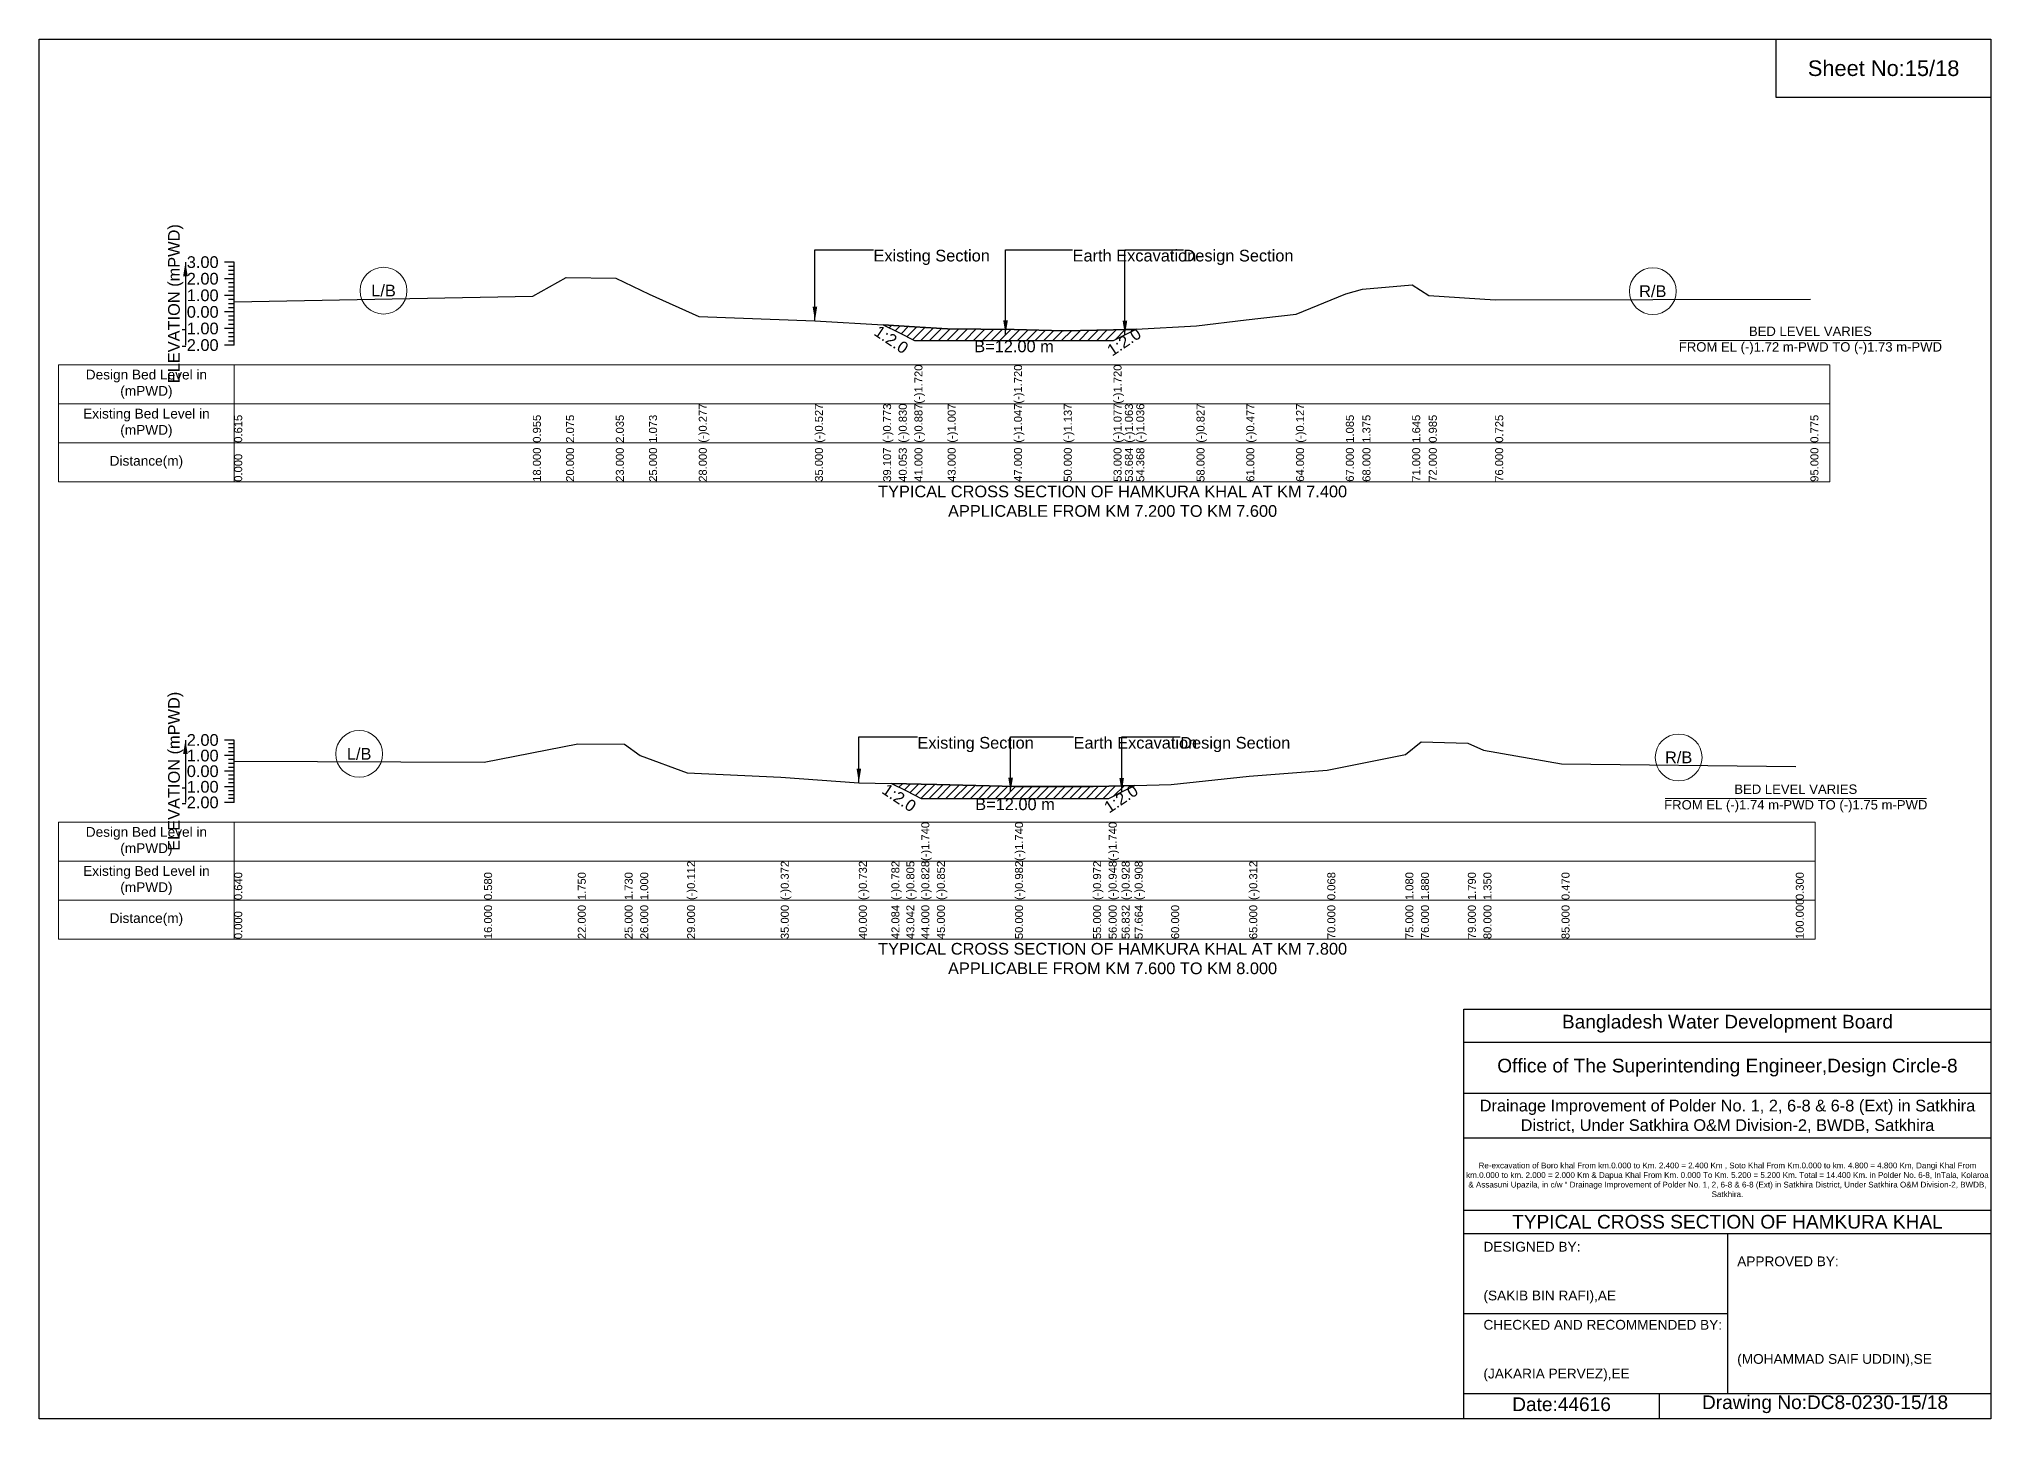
# Model space of a CAD drawing. Header units: inches. Extents: x 91000 to 278000, y -5656 to 20000.
# Drawn here: x 240000 to 248000, y 14344 to 20000 of the extents above; entities that cross this region are included whole.
import ezdxf

# ---------------------------------------------------------------- set-up
doc = ezdxf.new("R2010")
doc.units = ezdxf.units.IN
doc.header["$LTSCALE"] = 7
doc.header["$MEASUREMENT"] = 0
for name, color, linetype, lineweight in [('Cross section Data Border', 7, 'Continuous', 9), ('Cross Section Labels', 7, 'Continuous', 9), ('Existing_Bed_Level for Xsection', 7, 'Continuous', 25)]:
    doc.layers.add(name, color=color, linetype=linetype, lineweight=lineweight)
doc.styles.get("Standard").update_dxf_attribs({"font": 'arial.ttf'})
doc.dimstyles.get("Standard").update_dxf_attribs({"dimtxt": 0.18, "dimasz": 0.18, "dimexe": 0.18, "dimexo": 0.0625, "dimgap": 0.09, "dimtad": 0, "dimtih": 1, "dimtoh": 1, "dimdec": 4, "dimzin": 0, "dimdsep": 46, "dimtxsty": 'Standard', "dimcen": 0.09, "dimadec": 0, "dimazin": 0, "dimtfac": 1, "dimtdec": 4, "dimtofl": 0, "dimtmove": 0, "dimatfit": 3, "dimfxl": 1, "dimtolj": 1, "dimtzin": 0, "dimarcsym": 0})

msp = doc.modelspace()

# ---------------------------------------------------------------- hatches: boundary and pattern name
at = {"layer": 'Existing_Bed_Level for Xsection'}
h = msp.add_hatch(dxfattribs=at)
h.set_pattern_fill('ANSI31', color=256, scale=204, style=0)
h.paths.add_polyline_path([(243459.3, 18828.7), (243523.6, 18796.5), (243588, 18764.4), (243724, 18764.4), (243996, 18764.4), (244200, 18764.4), (244404, 18764.4), (244450.5, 18787.6), (244472, 18798.4), (244497, 18810.9), (244472, 18809.4), (244450.5, 18809), (244404, 18808.1), (244200, 18804), (243996, 18810.1), (243724, 18812.8), (243588, 18821), (243523.6, 18824.9)])
h = msp.add_hatch(dxfattribs=at)
h.set_pattern_fill('ANSI31', color=256, scale=192, style=0)
h.paths.add_polyline_path([(243493.4, 16948.8), (243554.7, 16918.1), (243616, 16887.5), (243680, 16887.5), (244000, 16887.5), (244320, 16887.5), (244384, 16887.5), (244437.2, 16914.1), (244490.5, 16940.7), (244437.2, 16939.5), (244384, 16938.2), (244320, 16936.6), (244000, 16936), (243680, 16944.3), (243616, 16945.9), (243554.7, 16947.3)])

# ---------------------------------------------------------------- linework, layer by layer
for points in [[(240000, 20000), (248000, 20000), (248000, 14344), (240000, 14344)], [(247120, 20000), (248000, 20000), (248000, 19760), (247120, 19760)]]:
    msp.add_lwpolyline(points, close=True)
for points in [[(245840, 14344), (245840, 16024), (248000, 16024)], [(245840, 15888), (248000, 15888)], [(245840, 15680), (248000, 15680)], [(245840, 15496), (248000, 15496)], [(245840, 15200), (248000, 15200)], [(245840, 15104), (248000, 15104)], [(246920, 15104), (246920, 14448)], [(245840, 14776), (246920, 14776)], [(245840, 14448), (248000, 14448)], [(246640, 14448), (246640, 14344)]]:
    msp.add_lwpolyline(points)
at = {"layer": 'Cross section Data Border'}
for points in [[(240080, 18665.3), (247340, 18665.3), (247340, 18185.3), (240080, 18185.3)], [(240080, 16790.8), (247280, 16790.8), (247280, 16310.8), (240080, 16310.8)]]:
    msp.add_lwpolyline(points, close=True, dxfattribs=at)
for points in [[(240800, 18665.3), (240800, 18185.3)], [(240080, 18505.3), (247340, 18505.3)], [(240080, 18345.3), (247340, 18345.3)], [(240800, 16790.8), (240800, 16310.8)], [(240080, 16630.8), (247280, 16630.8)], [(240080, 16470.8), (247280, 16470.8)]]:
    msp.add_lwpolyline(points, dxfattribs=at)
at = {"layer": 'Cross Section Labels'}
for points in [[(246724.2, 18764.4), (247795.8, 18764.4)], [(246664.2, 16887.5), (247735.8, 16887.5)]]:
    msp.add_lwpolyline(points, dxfattribs=at)
for centre in [(241412, 18968.7), (246614, 18966.3), (241312, 17069.9), (246720, 17055.5)]:
    msp.add_circle(centre, 96, dxfattribs=at)
at = {"layer": 'Existing_Bed_Level for Xsection'}
for points in [[(240800, 19085.3), (240760, 19085.3)], [(240800, 19068.3), (240776, 19068.3)], [(240800, 19051.3), (240776, 19051.3)], [(240800, 18745.3), (240800, 18813.3), (240800, 18881.3), (240800, 18949.3), (240800, 19017.3), (240800, 19085.3)], [(240800, 19017.3), (240760, 19017.3)], [(240800, 19034.3), (240776, 19034.3)], [(240800, 19000.3), (240776, 19000.3)], [(240800, 18983.3), (240776, 18983.3)], [(240800, 18966.3), (240776, 18966.3)], [(240800, 18923.1), (242024, 18946.3), (242160, 19022.4), (242364, 19019.7), (242500, 18954.3), (242704, 18862.5), (243180, 18845.5), (243459.3, 18828.7), (243523.6, 18824.9), (243588, 18821), (243588, 18821), (243724, 18812.8), (243996, 18810.1), (243996, 18810.1), (244200, 18804), (244404, 18808.1), (244404, 18808.1), (244450.5, 18809), (244472, 18809.4), (244497, 18810.9), (244744, 18825.1), (244948, 18848.9), (245152, 18872.7), (245356, 18955.1), (245424, 18974.8), (245628, 18993.2), (245696, 18948.3), (245968, 18930.6), (247260, 18934)], [(240800, 18949.3), (240760, 18949.3)], [(240800, 18881.3), (240760, 18881.3)], [(240800, 18932.3), (240776, 18932.3)], [(240800, 18915.3), (240776, 18915.3)], [(240800, 18898.3), (240776, 18898.3)], [(240800, 18813.3), (240760, 18813.3)], [(240800, 18864.3), (240776, 18864.3)], [(240800, 18847.3), (240776, 18847.3)], [(240800, 18830.3), (240776, 18830.3)], [(240800, 18745.3), (240760, 18745.3)], [(240800, 18796.3), (240776, 18796.3)], [(240800, 18779.3), (240776, 18779.3)], [(240800, 18762.3), (240776, 18762.3)], [(240800, 17126.8), (240760, 17126.8)], [(240800, 16870.8), (240800, 16934.8), (240800, 16998.8), (240800, 17062.8), (240800, 17126.8)], [(240800, 17062.8), (240760, 17062.8)], [(240800, 17110.8), (240776, 17110.8)], [(240800, 17094.8), (240776, 17094.8)], [(240800, 17078.8), (240776, 17078.8)], [(240800, 17046.8), (240776, 17046.8)], [(240800, 17039.8), (241824, 17036), (242208, 17110.8), (242400, 17109.6), (242464, 17062.8), (242656, 16991.7), (243040, 16975), (243360, 16952), (243493.4, 16948.8), (243554.7, 16947.3), (243616, 16945.9), (243616, 16945.9), (243680, 16944.3), (244000, 16936), (244000, 16936), (244320, 16936.6), (244384, 16938.2), (244384, 16938.2), (244437.2, 16939.5), (244490.5, 16940.7), (244640, 16944.3), (244960, 16978.9), (245280, 17003.2), (245600, 17068), (245664, 17119.2), (245856, 17113.4), (245920, 17085.2), (246240, 17028.9), (247200, 17018)], [(240800, 16998.8), (240760, 16998.8)], [(240800, 17030.8), (240776, 17030.8)], [(240800, 17014.8), (240776, 17014.8)], [(240800, 16982.8), (240776, 16982.8)], [(240800, 16966.8), (240776, 16966.8)], [(240800, 16934.8), (240760, 16934.8)], [(240800, 16950.8), (240776, 16950.8)], [(240800, 16918.8), (240776, 16918.8)], [(240800, 16902.8), (240776, 16902.8)], [(240800, 16886.8), (240776, 16886.8)], [(240800, 16870.8), (240760, 16870.8)]]:
    msp.add_lwpolyline(points, dxfattribs=at)
for points in [[(243459.3, 18828.7), (243523.6, 18796.5), (243588, 18764.4), (243588, 18764.4), (243724, 18764.4), (243996, 18764.4), (243996, 18764.4), (244200, 18764.4), (244404, 18764.4), (244404, 18764.4), (244450.5, 18787.6), (244472, 18798.4), (244497, 18810.9), (244472, 18809.4), (244450.5, 18809), (244404, 18808.1), (244404, 18808.1), (244200, 18804), (243996, 18810.1), (243996, 18810.1), (243724, 18812.8), (243588, 18821), (243588, 18821), (243523.6, 18824.9)], [(243493.4, 16948.8), (243493.4, 16948.8), (243554.7, 16918.1), (243616, 16887.5), (243616, 16887.5), (243680, 16887.5), (244000, 16887.5), (244000, 16887.5), (244320, 16887.5), (244384, 16887.5), (244384, 16887.5), (244437.2, 16914.1), (244490.5, 16940.7), (244490.5, 16940.7), (244490.5, 16940.7), (244437.2, 16939.5), (244384, 16938.2), (244384, 16938.2), (244320, 16936.6), (244000, 16936), (244000, 16936), (243680, 16944.3), (243616, 16945.9), (243616, 16945.9), (243554.7, 16947.3), (243493.4, 16948.8)]]:
    msp.add_lwpolyline(points, close=True, dxfattribs=at)

# ---------------------------------------------------------------- texts
at = {"attachment_point": 5}
for s, insert, char_height in [('Sheet No:15/18', (247560, 19880), 64), ('Bangladesh Water Development Board', (246920, 15964), 56), ('Office of The Superintending Engineer,Design Circle-8', (246920, 15784), 56)]:
    msp.add_mtext(s, dxfattribs=dict(at, insert=insert, char_height=char_height))
for s, insert, char_height, width, attachment_point in [('Drainage Improvement of Polder No. 1, 2, 6-8 & 6-8 (Ext) in Satkhira District, Under Satkhira O&M Division-2, BWDB, Satkhira', (246920, 15584), 48, 2240, 5), ('Re-excavation of Boro khal From km.0.000 to Km. 2.400 = 2.400 Km , Soto Khal From Km.0.000 to km. 4.800 = 4.800 Km, Dangi Khal From km.0.000 to km. 2.000 = 2.000 Km & Dapua Khal From Km. 0.000 To Km. 5.200 = 5.200 Km. Total = 14.400 Km. in Polder No. 6-8, InTala, Kolaroa & Assasuni Upazila, in c/w “ Drainage Improvement of Polder No. 1, 2, 6-8 & 6-8 (Ext) in Satkhira District, Under Satkhira O&M Division-2, BWDB, Satkhira.', (246920, 15324), 23.565, 2160, 5), ('TYPICAL CROSS SECTION OF HAMKURA KHAL', (246920, 15152), 56, 2240, 5), ('DESIGNED BY:^J^J^J(SAKIB BIN RAFI),AE', (245920, 14944), 40, 1120, 4), ('APPROVED BY:^J^J^J^J^J^J(MOHAMMAD SAIF UDDIN),SE', (246960, 14784), 40, 1120, 4), ('CHECKED AND RECOMMENDED BY:^J^J^J(JAKARIA PERVEZ),EE', (245920, 14624), 40, 1120, 4), ('Date:44616', (246240, 14404), 56, 1120, 5), ('Drawing No:DC8-0230-15/18', (247320, 14404), 56, 1760, 5)]:
    msp.add_mtext(s, dxfattribs=dict(insert=insert, char_height=char_height, width=width, attachment_point=attachment_point))
at = {"layer": 'Cross section Data Border', "char_height": 40, "width": 640, "attachment_point": 5}
for s, insert in [('Design Bed Level in (mPWD)', (240440, 18585.3)), ('Existing Bed Level in (mPWD)', (240440, 18425.3)), ('Distance(m)', (240440, 18265.3)), ('Design Bed Level in (mPWD)', (240440, 16710.8)), ('Existing Bed Level in (mPWD)', (240440, 16550.8)), ('Distance(m)', (240440, 16390.8))]:
    msp.add_mtext(s, dxfattribs=dict(at, insert=insert))
at = {"layer": 'Cross Section Labels'}
for s, insert, char_height, attachment_point in [('Existing Section', (243420, 19136.3), 48, 1), ('Earth Excavation', (244236, 19136.3), 48, 1), ('Design Section', (244690.5, 19136.3), 48, 1), ('L/B', (241412, 18968.7), 48, 5), ('R/B', (246614, 18966.3), 48, 5), ('BED LEVEL VARIES ^JFROM EL (-)1.72 m-PWD TO (-)1.73 m-PWD', (247260, 18764.4), 38.4, 5), ('B=12.00 m', (243996, 18764.4), 48, 2), ('TYPICAL CROSS SECTION OF HAMKURA KHAL AT KM 7.400^JAPPLICABLE FROM KM 7.200 TO KM 7.600', (244400, 18105.3), 48, 5), ('Existing Section', (243600, 17139.6), 48, 1), ('Earth Excavation', (244240, 17139.6), 48, 1), ('Design Section', (244677.2, 17139.6), 48, 1), ('L/B', (241312, 17069.9), 48, 5), ('R/B', (246720, 17055.5), 48, 5), ('B=12.00 m', (244000, 16887.5), 48, 2), ('BED LEVEL VARIES ^JFROM EL (-)1.74 m-PWD TO (-)1.75 m-PWD', (247200, 16887.5), 38.4, 5), ('TYPICAL CROSS SECTION OF HAMKURA KHAL AT KM 7.800^JAPPLICABLE FROM KM 7.600 TO KM 8.000', (244400, 16230.8), 48, 5)]:
    msp.add_mtext(s, dxfattribs=dict(at, insert=insert, char_height=char_height, attachment_point=attachment_point))
at = {"layer": 'Cross Section Labels', "char_height": 48, "attachment_point": 2}
for insert, rotation in [((243506.6, 18788), 326.30993), ((244433.5, 18779.1), 33.69007), ((243538.7, 16910.1), 326.30993), ((244421.2, 16906.1), 33.69007)]:
    msp.add_mtext('1:2.0', dxfattribs=dict(at, insert=insert, rotation=rotation))
at = {"layer": 'Existing_Bed_Level for Xsection', "rotation": 90}
for s, insert, char_height, attachment_point in [('ELEVATION (mPWD)', (240560, 18915.3), 48, 5), ('(-)1.720', (243588, 18505.3), 32.8, 1), ('(-)1.720', (243996, 18505.3), 32.8, 1), ('(-)1.720', (244404, 18505.3), 32.8, 1), ('(-)0.277', (242704, 18345.3), 32.8, 1), ('(-)0.527', (243180, 18345.3), 32.8, 1), ('(-)0.773', (243459.3, 18345.3), 32.8, 1), ('(-)0.830', (243523.6, 18345.3), 32.8, 1), ('(-)0.887', (243588, 18345.3), 32.8, 1), ('(-)1.007', (243724, 18345.3), 32.8, 1), ('(-)1.047', (243996, 18345.3), 32.8, 1), ('(-)1.137', (244200, 18345.3), 32.8, 1), ('(-)1.077', (244404, 18345.3), 32.8, 1), ('(-)1.063', (244450.5, 18345.3), 32.8, 1), ('(-)1.036', (244497, 18345.3), 32.8, 1), ('(-)0.827', (244744, 18345.3), 32.8, 1), ('(-)0.477', (244948, 18345.3), 32.8, 1), ('(-)0.127', (245152, 18345.3), 32.8, 1), ('0.615', (240800, 18345.3), 32.8, 1), ('0.955', (242024, 18345.3), 32.8, 1), ('2.075', (242160, 18345.3), 32.8, 1), ('2.035', (242364, 18345.3), 32.8, 1), ('1.073', (242500, 18345.3), 32.8, 1), ('1.085', (245356, 18345.3), 32.8, 1), ('1.375', (245424, 18345.3), 32.8, 1), ('1.645', (245628, 18345.3), 32.8, 1), ('0.985', (245696, 18345.3), 32.8, 1), ('0.725', (245968, 18345.3), 32.8, 1), ('0.775', (247260, 18345.3), 32.8, 1), ('18.000', (242024, 18185.3), 32.8, 1), ('20.000', (242160, 18185.3), 32.8, 1), ('23.000', (242364, 18185.3), 32.8, 1), ('25.000', (242500, 18185.3), 32.8, 1), ('28.000', (242704, 18185.3), 32.8, 1), ('35.000', (243180, 18185.3), 32.8, 1), ('39.107', (243459.3, 18185.3), 32.8, 1), ('40.053', (243523.6, 18185.3), 32.8, 1), ('41.000', (243588, 18185.3), 32.8, 1), ('43.000', (243724, 18185.3), 32.8, 1), ('47.000', (243996, 18185.3), 32.8, 1), ('50.000', (244200, 18185.3), 32.8, 1), ('53.000', (244404, 18185.3), 32.8, 1), ('53.684', (244450.5, 18185.3), 32.8, 1), ('54.368', (244497, 18185.3), 32.8, 1), ('58.000', (244744, 18185.3), 32.8, 1), ('61.000', (244948, 18185.3), 32.8, 1), ('64.000', (245152, 18185.3), 32.8, 1), ('67.000', (245356, 18185.3), 32.8, 1), ('68.000', (245424, 18185.3), 32.8, 1), ('71.000', (245628, 18185.3), 32.8, 1), ('72.000', (245696, 18185.3), 32.8, 1), ('76.000', (245968, 18185.3), 32.8, 1), ('95.000', (247260, 18185.3), 32.8, 1), ('0.000', (240800, 18185.3), 32.8, 1), ('ELEVATION (mPWD)', (240560, 16998.8), 48, 5), ('(-)1.740', (243616, 16630.8), 32.8, 1), ('(-)1.740', (244000, 16630.8), 32.8, 1), ('(-)1.740', (244384, 16630.8), 32.8, 1), ('0.640', (240800, 16470.8), 32.8, 1), ('0.580', (241824, 16470.8), 32.8, 1), ('1.750', (242208, 16470.8), 32.8, 1), ('1.730', (242400, 16470.8), 32.8, 1), ('1.000', (242464, 16470.8), 32.8, 1), ('(-)0.112', (242656, 16470.8), 32.8, 1), ('(-)0.372', (243040, 16470.8), 32.8, 1), ('(-)0.732', (243360, 16470.8), 32.8, 1), ('(-)0.782', (243493.4, 16470.8), 32.8, 1), ('(-)0.805', (243554.7, 16470.8), 32.8, 1), ('(-)0.828', (243616, 16470.8), 32.8, 1), ('(-)0.852', (243680, 16470.8), 32.8, 1), ('(-)0.982', (244000, 16470.8), 32.8, 1), ('(-)0.972', (244320, 16470.8), 32.8, 1), ('(-)0.948', (244384, 16470.8), 32.8, 1), ('(-)0.928', (244437.2, 16470.8), 32.8, 1), ('(-)0.908', (244490.5, 16470.8), 32.8, 1), ('(-)0.312', (244960, 16470.8), 32.8, 1), ('0.068', (245280, 16470.8), 32.8, 1), ('1.080', (245600, 16470.8), 32.8, 1), ('1.880', (245664, 16470.8), 32.8, 1), ('1.790', (245856, 16470.8), 32.8, 1), ('1.350', (245920, 16470.8), 32.8, 1), ('0.470', (246240, 16470.8), 32.8, 1), ('0.300', (247200, 16470.8), 32.8, 1), ('0.000', (240800, 16310.8), 32.8, 1), ('16.000', (241824, 16310.8), 32.8, 1), ('22.000', (242208, 16310.8), 32.8, 1), ('25.000', (242400, 16310.8), 32.8, 1), ('26.000', (242464, 16310.8), 32.8, 1), ('29.000', (242656, 16310.8), 32.8, 1), ('35.000', (243040, 16310.8), 32.8, 1), ('40.000', (243360, 16310.8), 32.8, 1), ('42.084', (243493.4, 16310.8), 32.8, 1), ('43.042', (243554.7, 16310.8), 32.8, 1), ('44.000', (243616, 16310.8), 32.8, 1), ('45.000', (243680, 16310.8), 32.8, 1), ('50.000', (244000, 16310.8), 32.8, 1), ('55.000', (244320, 16310.8), 32.8, 1), ('56.000', (244384, 16310.8), 32.8, 1), ('56.832', (244437.2, 16310.8), 32.8, 1), ('57.664', (244490.5, 16310.8), 32.8, 1), ('60.000', (244640, 16310.8), 32.8, 1), ('65.000', (244960, 16310.8), 32.8, 1), ('70.000', (245280, 16310.8), 32.8, 1), ('75.000', (245600, 16310.8), 32.8, 1), ('76.000', (245664, 16310.8), 32.8, 1), ('79.000', (245856, 16310.8), 32.8, 1), ('80.000', (245920, 16310.8), 32.8, 1), ('85.000', (246240, 16310.8), 32.8, 1), ('100.000', (247200, 16310.8), 32.8, 1)]:
    msp.add_mtext(s, dxfattribs=dict(at, insert=insert, char_height=char_height, attachment_point=attachment_point))
at = {"layer": 'Existing_Bed_Level for Xsection', "char_height": 48, "attachment_point": 6}
for s, insert in [('3.00', (240736, 19085.3)), ('2.00', (240736, 19017.3)), ('1.00', (240736, 18949.3)), ('0.00', (240736, 18881.3)), ('-1.00', (240736, 18813.3)), ('-2.00', (240736, 18745.3)), ('2.00', (240736, 17126.8)), ('1.00', (240736, 17062.8)), ('0.00', (240736, 16998.8)), ('-1.00', (240736, 16934.8)), ('-2.00', (240736, 16870.8))]:
    msp.add_mtext(s, dxfattribs=dict(at, insert=insert))

# ---------------------------------------------------------------- leaders
at = {"layer": 'Cross Section Labels', "annotation_type": 0, "has_hookline": 1, "hookline_direction": 0}
for points, text_width in [([(243180, 18845.5), (243180, 19136.3), (243419.9, 19136.3)], 467.2), ([(243961.3, 18789.1), (243961.3, 19136.3), (244235.9, 19136.3)], 497), ([(244450.5, 18787.6), (244450.5, 19136.3), (244690.4, 19136.3)], 441.2), ([(243360, 16952), (243360, 17139.6), (243599.9, 17139.6)], 467.2), ([(243982, 16914.8), (243982, 17139.6), (244239.9, 17139.6)], 497), ([(244437.2, 16914.1), (244437.2, 17139.6), (244677.2, 17139.6)], 441.2)]:
    msp.add_leader(points, dimstyle='Standard', override={"dimasz": 57.6}, dxfattribs=dict(at, text_width=text_width))
at = {"layer": 'Existing_Bed_Level for Xsection'}
for points in [[(240600, 19085.3), (240600, 18745.3)], [(240600, 17126.8), (240600, 16870.8)]]:
    msp.add_leader(points, dimstyle='Standard', override={"dimasz": 57.6}, dxfattribs=at)

doc.saveas('drawing.dxf')
